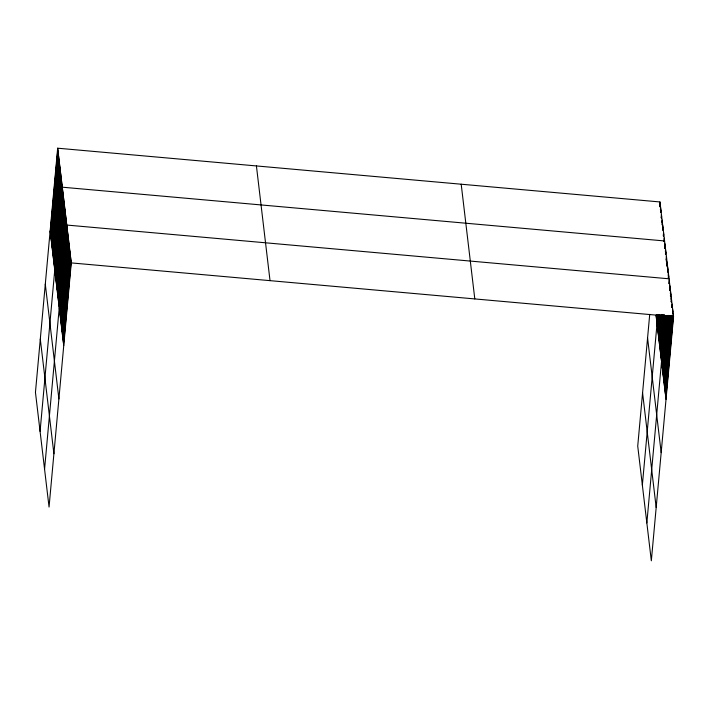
<?xml version="1.0" encoding="UTF-8"?>
<svg xmlns="http://www.w3.org/2000/svg" width="709" height="709" viewBox="0 0 709 709"><rect width="100%" height="100%" fill="white"/><g stroke="black" fill="none" stroke-linecap="round" stroke-linejoin="round"><path stroke-width="1.06" d="M57.668 148.199L35.45 392.334L49.054 507.05L71.272 262.906L57.668 148.199L659.946 201.95L673.55 316.666L651.332 560.801L637.728 446.094L649.719 314.379M50.304 232.313L57.837 149.59M50.472 233.704L57.996 150.982M50.631 235.096L58.165 152.373M50.8 236.496L58.333 153.764M50.968 237.887L58.492 155.156M51.128 239.279L58.661 156.556M51.296 240.67L58.82 157.947M51.465 242.061L58.989 159.339M51.624 243.453L59.157 160.73M51.792 244.853L59.317 162.122M51.961 246.245L59.485 163.522M52.12 247.636L59.653 164.913M52.289 249.027L59.813 166.305M52.448 250.419L59.981 167.696M52.617 251.819L60.15 169.088M52.785 253.21L60.309 170.479M52.945 254.602L60.478 171.879M53.113 255.993L60.637 173.271M53.281 257.385L60.806 174.662M53.441 258.776L60.974 176.054M53.609 260.176L61.134 177.445M53.778 261.568L61.302 178.836M53.937 262.959L61.47 180.237M54.106 264.351L61.63 181.628M54.265 265.742L61.798 183.019M54.433 267.133L61.967 184.411M54.602 268.534L62.126 185.802M40.076 431.338L62.295 187.194L664.572 240.954M54.93 271.325L62.463 188.603M55.098 272.726L62.622 190.003M55.267 274.126L62.791 191.403M55.426 275.535L62.959 192.804M55.594 276.935L63.128 194.204M55.763 278.336L63.287 195.613M55.931 279.736L63.455 197.013M56.091 281.136L63.624 198.414M56.259 282.545L63.792 199.814M56.428 283.946L63.952 201.214M56.596 285.346L64.12 202.623M56.755 286.746L64.289 204.024M56.924 288.146L64.457 205.424M57.092 289.556L64.616 206.824M57.261 290.956L64.785 208.224M57.42 292.356L64.953 209.634M57.589 293.756L65.122 211.034M57.757 295.157L65.281 212.434M57.925 296.566L65.45 213.834M58.085 297.966L65.618 215.235M58.253 299.366L65.786 216.644M58.422 300.767L65.946 218.044M58.59 302.167L66.114 219.444M58.75 303.576L66.283 220.845M58.918 304.976L66.451 222.245M59.086 306.377L66.611 223.654M44.561 469.198L66.779 225.054L669.066 278.805M59.414 309.177L66.947 226.455M59.583 310.586L67.116 227.855M59.751 311.987L67.284 229.255M59.919 313.387L67.444 230.664M60.088 314.787L67.612 232.065M60.247 316.187L67.78 233.465M60.416 317.588L67.949 234.865M60.584 318.997L68.108 236.265M60.752 320.397L68.277 237.675M60.912 321.797L68.445 239.075M61.08 323.198L68.613 240.475M61.249 324.598L68.773 241.875M61.417 326.007L68.941 243.276M61.577 327.407L69.11 244.685M61.745 328.808L69.278 246.085M61.913 330.208L69.438 247.485M62.082 331.608L69.606 248.886M62.241 333.017L69.774 250.286M62.41 334.418L69.943 251.695M62.578 335.818L70.102 253.095M62.746 337.218L70.271 254.496M62.906 338.618L70.439 255.896M63.074 340.028L70.608 257.296M63.243 341.428L70.767 258.705M63.411 342.828L70.935 260.106M63.571 344.228L71.104 261.506M659.751 204.157L659.946 201.95M659.813 206.656L660.114 203.341M660.079 206.939L660.283 204.733M660.407 209.731L660.611 207.524M660.478 212.221L660.779 208.916M660.744 212.514L660.939 210.307M661.134 217.796L661.435 214.49M661.4 218.088L661.603 215.882M661.896 222.263L662.1 220.056M661.958 224.762L662.259 221.447M662.561 227.837L662.755 225.63M662.623 230.336L662.924 227.022M663.278 235.902L663.58 232.596M656.215 316.71L656.419 314.504M663.544 236.194L663.748 233.988M656.383 318.111L656.685 314.796M656.552 319.502L656.951 315.088M656.711 320.893L657.216 315.381M663.943 241.477L664.244 238.171M656.88 322.285L657.482 315.665M664.209 241.769L664.413 239.562M642.354 485.098L657.846 314.858M657.208 325.077L658.112 315.151M657.376 326.486L658.377 315.452M664.705 245.961L664.909 243.754M657.544 327.886L658.75 314.645M664.767 248.469L665.069 245.154M657.713 329.286L659.015 314.947M665.042 248.77L665.237 246.564M657.872 330.686L659.281 315.248M658.041 332.087L659.547 315.549M665.37 251.571L665.574 249.364M658.209 333.496L659.919 314.743M665.432 254.079L665.733 250.764M658.377 334.896L660.185 315.044M665.707 254.371L665.902 252.165M658.537 336.296L660.451 315.337M658.705 337.697L660.717 315.638M658.874 339.097L661.08 314.831M666.097 259.68L666.398 256.374M659.042 340.506L661.346 315.133M666.265 261.089L666.566 257.775M659.202 341.906L661.612 315.434M659.37 343.307L661.984 314.628M659.538 344.707L662.25 314.929M666.77 265.29L667.072 261.984M659.707 346.107L662.516 315.23M666.93 266.69L667.231 263.385M659.875 347.516L662.782 315.523M660.035 348.917L663.145 314.725M660.203 350.317L663.411 315.018M667.532 269.801L667.736 267.594M660.371 351.717L663.686 315.319M667.594 272.3L667.896 268.995M660.54 353.117L663.952 315.62M660.699 354.527L664.315 314.814M660.868 355.927L664.581 315.115M668.197 275.402L668.401 273.195M661.036 357.327L664.847 315.416M668.259 277.91L668.56 274.605M661.205 358.727L665.113 315.709M668.525 278.212L668.729 276.005M661.364 360.128L665.379 316.01M646.847 522.95L665.645 316.311M661.701 362.937L666.017 315.505M668.924 283.52L669.225 280.206M661.869 364.337L666.283 315.806M669.19 283.822L669.393 281.615M662.029 365.738L666.549 316.108M662.197 367.138L666.814 316.4M662.366 368.547L667.187 315.602M669.695 288.022L669.89 285.816M662.534 369.947L667.453 315.895M669.757 290.53L670.058 287.216M662.693 371.348L667.718 316.196M670.023 290.832L670.227 288.625M662.862 372.748L668.082 315.39M663.03 374.148L668.348 315.691M670.359 293.632L670.554 291.426M663.199 375.557L668.614 315.992M670.422 296.14L670.723 292.826M663.358 376.958L668.879 316.294M670.687 296.433L670.891 294.226M663.527 378.358L669.252 315.487M663.695 379.758L669.518 315.789M671.024 299.242L671.219 297.036M663.863 381.158L669.783 316.081M671.086 301.742L671.388 298.436M664.023 382.568L670.049 316.382M671.352 302.043L671.556 299.836M664.191 383.968L670.413 315.576M664.36 385.368L670.687 315.877M664.528 386.768L670.953 316.179M671.751 307.351L672.052 304.046M664.688 388.169L671.317 315.372M672.017 307.653L672.221 305.446M664.856 389.578L671.583 315.673M665.024 390.978L671.848 315.975M665.193 392.378L672.114 316.267M672.522 311.863L672.717 309.656M665.352 393.779L672.486 315.47M672.681 313.263L672.885 311.056M665.521 395.179L672.752 315.762M665.689 396.588L673.213 313.857M665.857 397.988L673.382 315.257M71.272 262.906L673.55 316.666M656.055 315.319L666.026 399.389M647.574 337.945L661.178 452.652M642.576 392.821L656.179 507.538M461.196 184.207L474.8 298.923M256.419 165.933L270.023 280.649M50.144 230.921L63.739 345.629M45.296 284.185L58.891 398.901M40.298 339.07L53.902 453.778"/></g></svg>
